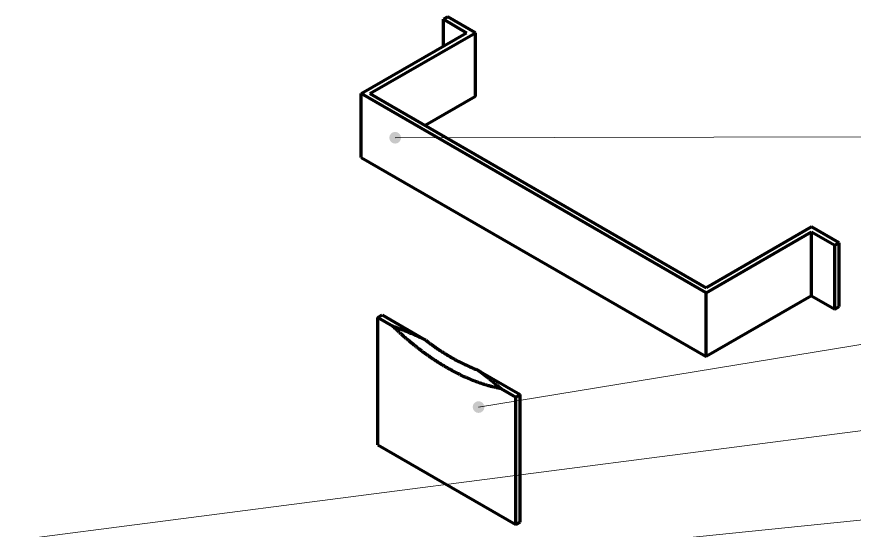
# Model space of a CAD drawing. Header units: millimetres. Extents: x 0 to 841, y 0 to 594.
# Drawn here: x 471.3 to 557.1, y 164.2 to 216.8 of the extents above; entities that cross this region are included whole.
import ezdxf

# ---------------------------------------------------------------- set-up
doc = ezdxf.new("R2010")
doc.units = ezdxf.units.MM
doc.layers.add('01-VISIBLE', color=7, linetype='CONTINUOUS', lineweight=70)
doc.layers.add('08-FINA', color=5, linetype='CONTINUOUS', lineweight=18)

msp = doc.modelspace()

# ---------------------------------------------------------------- hatches: boundary and pattern name
at = {"layer": '08-FINA'}
h = msp.add_hatch(color=7, dxfattribs=at)
h.dxf.hatch_style = 1
edge = h.paths.add_edge_path()
edge.add_arc((510.048, 204.373), 0.6, 0, 360)
h = msp.add_hatch(color=7, dxfattribs=at)
h.dxf.hatch_style = 1
edge = h.paths.add_edge_path()
edge.add_arc((518.597, 176.781), 0.6, 0, 360)

# ---------------------------------------------------------------- linework, layer by layer
at = {"layer": '01-VISIBLE'}
for p, q in [((514.995, 216.507), (515.448, 216.768)), ((514.995, 216.507), (517.371, 215.135)), ((514.995, 213.763), (514.995, 216.507)), ((518.276, 215.135), (515.448, 216.768)), ((506.552, 208.889), (517.371, 215.135)), ((507.457, 208.889), (518.276, 215.135)), ((518.276, 208.603), (518.276, 215.135)), ((506.552, 202.357), (506.552, 208.889)), ((541.908, 188.477), (506.552, 208.889)), ((507.457, 208.889), (541.908, 188.999)), ((518.276, 208.603), (513.114, 205.623)), ((506.552, 202.357), (541.908, 181.945)), ((552.726, 195.245), (541.908, 188.999)), ((555.555, 193.612), (552.726, 195.245)), ((541.908, 188.477), (552.726, 194.723)), ((552.726, 194.723), (555.102, 193.351)), ((552.726, 188.191), (552.726, 194.723)), ((555.102, 193.351), (555.555, 193.612)), ((555.102, 186.819), (555.102, 193.351)), ((555.555, 187.08), (555.555, 193.612)), ((541.908, 181.945), (541.908, 188.477)), ((552.726, 188.191), (541.908, 181.945)), ((552.726, 188.191), (555.102, 186.819)), ((555.102, 186.819), (555.555, 187.08)), ((508.278, 185.962), (508.73, 186.223)), ((508.278, 172.898), (508.278, 185.962)), ((508.278, 185.962), (509.819, 185.072)), ((508.73, 186.223), (513.07, 183.717)), ((518.532, 180.564), (522.872, 178.058)), ((520.878, 178.687), (522.42, 177.797)), ((522.42, 177.797), (522.872, 178.058)), ((522.42, 164.733), (522.42, 177.797)), ((522.872, 164.994), (522.872, 178.058)), ((508.278, 172.898), (522.42, 164.733)), ((522.42, 164.733), (522.872, 164.994))]:
    msp.add_line(p, q, dxfattribs=at)
for points in [[(520.878, 178.687), (520.799, 178.7), (520.72, 178.714), (520.64, 178.729), (520.561, 178.744), (520.482, 178.76), (520.404, 178.776), (520.325, 178.793), (520.246, 178.81), (520.168, 178.828), (520.09, 178.846), (520.012, 178.865), (519.933, 178.885), (519.856, 178.904), (519.778, 178.925), (519.7, 178.946), (519.622, 178.967), (519.545, 178.989), (519.468, 179.011), (519.391, 179.034), (519.313, 179.057), (519.237, 179.08), (519.16, 179.104), (519.083, 179.129), (519.007, 179.153), (518.93, 179.179), (518.854, 179.204), (518.778, 179.23), (518.702, 179.257), (518.626, 179.283), (518.55, 179.311), (518.475, 179.338), (518.399, 179.366), (518.324, 179.394), (518.249, 179.423), (518.174, 179.452), (518.099, 179.481), (518.024, 179.511), (517.949, 179.541), (517.875, 179.571), (517.801, 179.602), (517.726, 179.633), (517.652, 179.664), (517.578, 179.696), (517.505, 179.728), (517.431, 179.76), (517.357, 179.793), (517.284, 179.826), (517.211, 179.859), (517.138, 179.893), (517.065, 179.926), (516.992, 179.96), (516.919, 179.995), (516.846, 180.03), (516.774, 180.064), (516.702, 180.1), (516.629, 180.135), (516.557, 180.171), (516.486, 180.207), (516.414, 180.243), (516.342, 180.28), (516.271, 180.317), (516.199, 180.354), (516.128, 180.391), (516.057, 180.429), (515.986, 180.467), (515.915, 180.505), (515.844, 180.543), (515.774, 180.582), (515.704, 180.621), (515.633, 180.66), (515.563, 180.699), (515.493, 180.739), (515.423, 180.779), (515.353, 180.819), (515.284, 180.859), (515.214, 180.9), (515.145, 180.941), (515.076, 180.982), (515.007, 181.023), (514.938, 181.064), (514.869, 181.106), (514.8, 181.148), (514.732, 181.19), (514.664, 181.232), (514.595, 181.275), (514.527, 181.318), (514.459, 181.361), (514.391, 181.404), (514.324, 181.447), (514.256, 181.491), (514.189, 181.535), (514.121, 181.579), (514.054, 181.623), (513.987, 181.668), (513.92, 181.712), (513.853, 181.757), (513.787, 181.802), (513.72, 181.848), (513.654, 181.893), (513.588, 181.939), (513.522, 181.985), (513.456, 182.031), (513.39, 182.077), (513.324, 182.123), (513.259, 182.17), (513.193, 182.217), (513.128, 182.264), (513.063, 182.311), (512.998, 182.359), (512.933, 182.406), (512.868, 182.454), (512.804, 182.502), (512.74, 182.55), (512.675, 182.599), (512.611, 182.647), (512.547, 182.696), (512.483, 182.745), (512.42, 182.794), (512.356, 182.843), (512.293, 182.893), (512.229, 182.942), (512.166, 182.992), (512.103, 183.042), (512.04, 183.093), (511.978, 183.143), (511.915, 183.193), (511.853, 183.244), (511.79, 183.295), (511.728, 183.346), (511.666, 183.397), (511.604, 183.449), (511.543, 183.501), (511.481, 183.552), (511.42, 183.604), (511.359, 183.656), (511.297, 183.709), (511.236, 183.761), (511.176, 183.814), (511.115, 183.867), (511.054, 183.92), (510.994, 183.973), (510.934, 184.026), (510.874, 184.08), (510.814, 184.133), (510.754, 184.187), (510.695, 184.241), (510.635, 184.296), (510.576, 184.35), (510.517, 184.404), (510.458, 184.459), (510.399, 184.514), (510.34, 184.569), (510.282, 184.624), (510.223, 184.68), (510.165, 184.735), (510.107, 184.791), (510.049, 184.847), (509.991, 184.903), (509.934, 184.959), (509.876, 185.015), (509.819, 185.072)], [(509.819, 185.072), (509.894, 185.044), (509.969, 185.016), (510.044, 184.988), (510.119, 184.959), (510.194, 184.931), (510.269, 184.902), (510.344, 184.874), (510.418, 184.845), (510.493, 184.816), (510.568, 184.787), (510.642, 184.758), (510.717, 184.728), (510.791, 184.699), (510.865, 184.669), (510.94, 184.64), (511.014, 184.61), (511.088, 184.58), (511.163, 184.55), (511.237, 184.519), (511.311, 184.489), (511.385, 184.458), (511.459, 184.428), (511.533, 184.397), (511.606, 184.366), (511.68, 184.335), (511.754, 184.304), (511.828, 184.272), (511.901, 184.241), (511.975, 184.209), (512.048, 184.177), (512.122, 184.145), (512.195, 184.113), (512.268, 184.081), (512.342, 184.049), (512.415, 184.016), (512.488, 183.983), (512.561, 183.951), (512.634, 183.918), (512.707, 183.885), (512.78, 183.851), (512.852, 183.818), (512.925, 183.785), (512.998, 183.751), (513.07, 183.717)], [(513.07, 183.717), (513.134, 183.668), (513.197, 183.619), (513.261, 183.57), (513.324, 183.522), (513.388, 183.473), (513.452, 183.425), (513.516, 183.377), (513.581, 183.329), (513.645, 183.281), (513.71, 183.234), (513.774, 183.187), (513.839, 183.14), (513.904, 183.093), (513.97, 183.047), (514.035, 183), (514.101, 182.954), (514.166, 182.908), (514.232, 182.863), (514.298, 182.817), (514.364, 182.772), (514.43, 182.727), (514.497, 182.682), (514.563, 182.638), (514.63, 182.593), (514.697, 182.549), (514.764, 182.505), (514.831, 182.461), (514.899, 182.418), (514.966, 182.375), (515.034, 182.332), (515.102, 182.289), (515.17, 182.247), (515.238, 182.204), (515.306, 182.162), (515.374, 182.121), (515.443, 182.079), (515.512, 182.038), (515.58, 181.997), (515.649, 181.956), (515.719, 181.916), (515.788, 181.875), (515.857, 181.835), (515.927, 181.796), (515.997, 181.756), (516.066, 181.717), (516.137, 181.678), (516.207, 181.639), (516.277, 181.601), (516.348, 181.563), (516.418, 181.525), (516.489, 181.488), (516.56, 181.45), (516.631, 181.413), (516.702, 181.377), (516.774, 181.34), (516.845, 181.304), (516.917, 181.268), (516.989, 181.233), (517.061, 181.198), (517.133, 181.163), (517.205, 181.128), (517.278, 181.094), (517.35, 181.06), (517.423, 181.026), (517.496, 180.993), (517.569, 180.96), (517.642, 180.928), (517.715, 180.895), (517.789, 180.863), (517.862, 180.832), (517.936, 180.801), (518.01, 180.77), (518.084, 180.739), (518.159, 180.709), (518.233, 180.679), (518.307, 180.65), (518.382, 180.621), (518.457, 180.592), (518.532, 180.564)], [(518.532, 180.564), (518.598, 180.517), (518.664, 180.469), (518.73, 180.421), (518.795, 180.374), (518.861, 180.325), (518.926, 180.277), (518.992, 180.229), (519.057, 180.18), (519.122, 180.131), (519.186, 180.082), (519.251, 180.033), (519.316, 179.984), (519.38, 179.934), (519.444, 179.885), (519.508, 179.835), (519.572, 179.785), (519.636, 179.734), (519.7, 179.684), (519.763, 179.633), (519.826, 179.582), (519.89, 179.531), (519.953, 179.48), (520.016, 179.428), (520.078, 179.377), (520.141, 179.325), (520.203, 179.273), (520.265, 179.22), (520.327, 179.168), (520.389, 179.115), (520.451, 179.062), (520.512, 179.009), (520.574, 178.956), (520.635, 178.903), (520.696, 178.849), (520.757, 178.795), (520.818, 178.741), (520.878, 178.687)]]:
    msp.add_lwpolyline(points, dxfattribs=at)
at = {"layer": '08-FINA'}
for p, q in [((616.5, 204.556), (510.048, 204.373)), ((616.559, 192.836), (518.597, 176.781)), ((616.537, 181.986), (448.564, 160.203)), ((616.523, 171.113), (479.549, 157.299))]:
    msp.add_line(p, q, dxfattribs=at)

doc.saveas('drawing.dxf')
